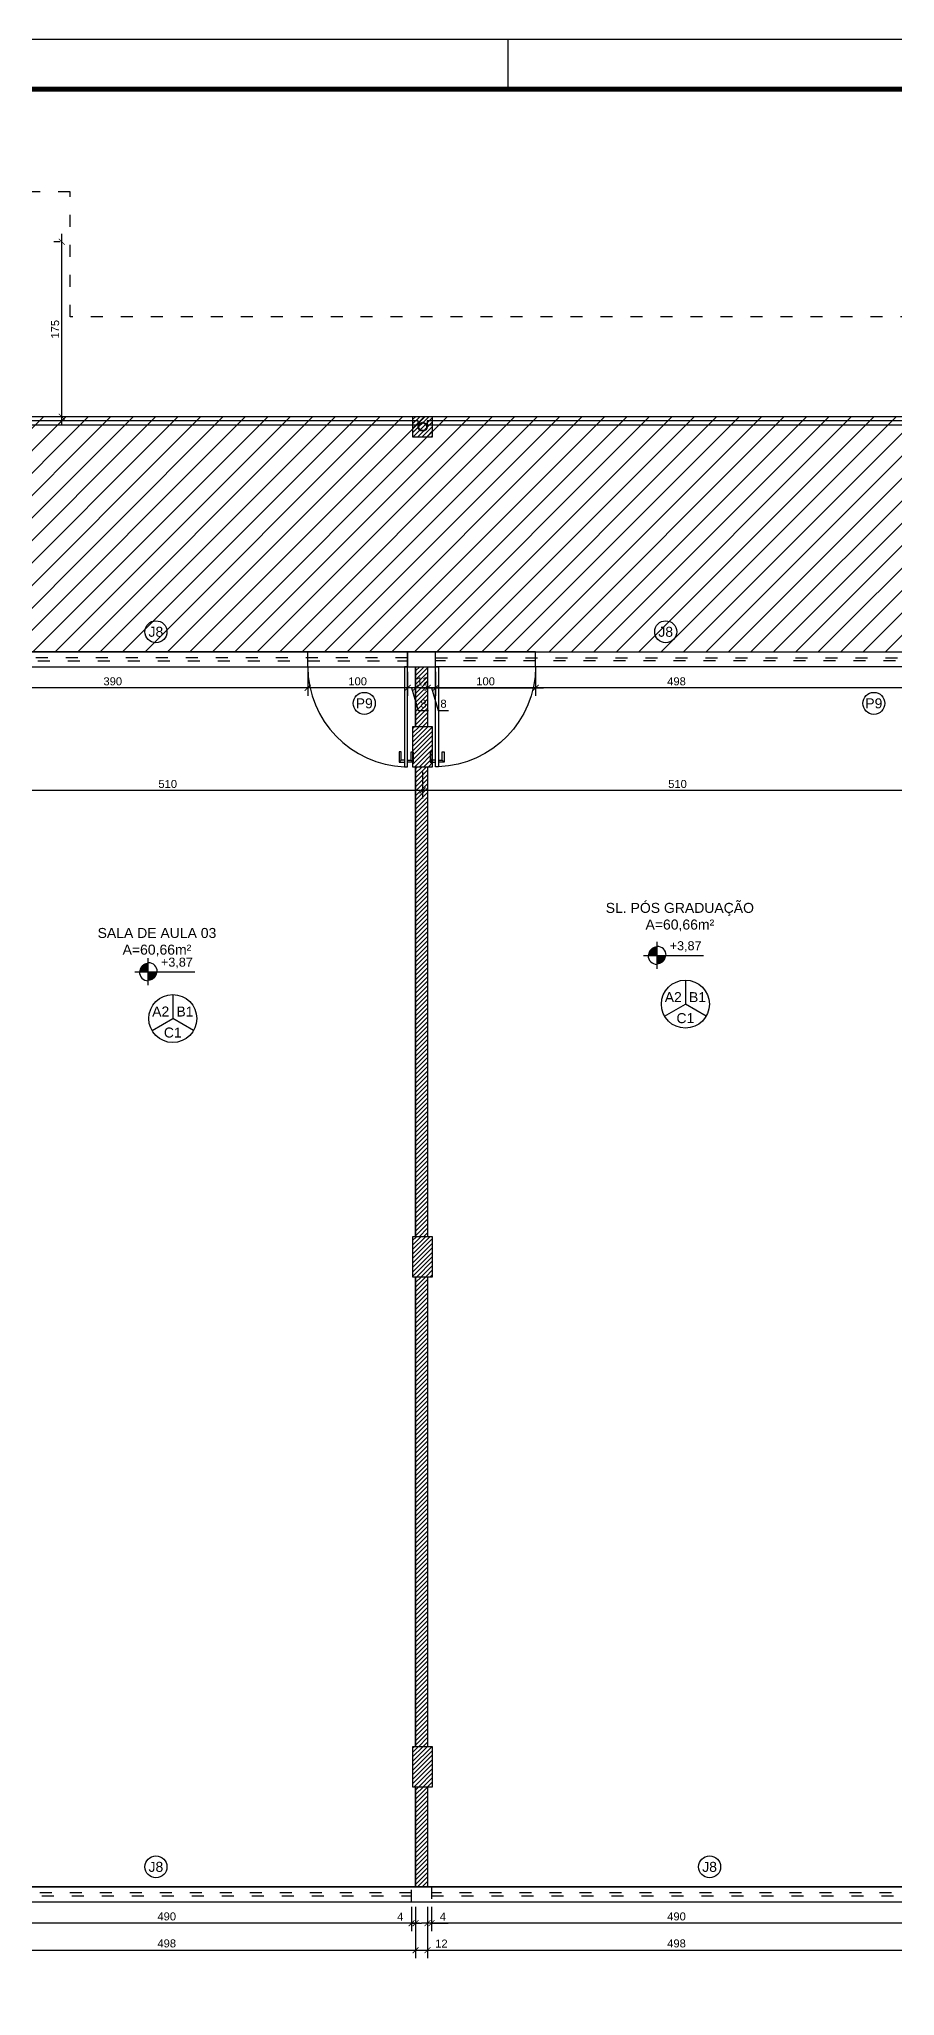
# Model space of a CAD drawing. Header units: millimetres. Extents: x 271 to 8721, y -7686 to -4716.
# Drawn here: x 1777 to 2633, y -6673 to -4716 of the extents above; entities that cross this region are included whole.
import ezdxf
from ezdxf.enums import TextEntityAlignment as Align

# ---------------------------------------------------------------- set-up
doc = ezdxf.new("R2010")
doc.units = ezdxf.units.MM
doc.linetypes.add('ACAD_ISO03W100', pattern=[30, 12, -18])
for name, color, linetype in [('3', 1, 'Continuous'), ('construir', 10, 'Continuous'), ('CONSTRUIR - CARTONADO', 161, 'Continuous'), ('COTA', 8, 'Continuous'), ('Esquadrias', 4, 'Continuous'), ('Estrutura', 49, 'Continuous'), ('Estrutura nova', 49, 'Continuous'), ('LEGENDA', 7, 'Continuous'), ('PAREDE', 5, 'Continuous'), ('PISO', 3, 'Continuous'), ('Projeções', 6, 'ACAD_ISO03W100'), ('SOLEIRA', 8, 'Continuous'), ('Texto', 7, 'Continuous'), ('VISTA 02', 1, 'Continuous')]:
    doc.layers.add(name, color=color, linetype=linetype)
doc.styles.add('ARIAL', font='Arial.ttf')
doc.dimstyles.new('COTA 50', dxfattribs={"dimscale": 0.5, "dimtxt": 16, "dimasz": 12, "dimexe": 16, "dimexo": 10, "dimgap": 5, "dimtad": 1, "dimrnd": 0.5, "dimtxsty": 'ARIAL', "dimblk": 'ARCHTICK', "dimcen": 2.5, "dimdle": 16, "dimclrd": 8, "dimclre": 8, "dimclrt": 7, "dimadec": 0, "dimazin": 0, "dimtfac": 1, "dimtmove": 1, "dimatfit": 3, "dimfxl": 1, "dimarcsym": 0})
pattern_1 = [(45, (-3697.115, -17436.7156), (-2.245064, 2.245064), [])]

# ---------------------------------------------------------------- blocks, each defined once
blk = doc.blocks.new('A1 SEM ABA')
at = {"layer": 'LEGENDA'}
blk.add_line((-129.5, 58.4), (-129.5, 59.4), dxfattribs=at)
blk.add_lwpolyline([(-169, 59.4), (0, 59.4), (0, 0), (-169, 0), (-169, 59.4)], close=True, dxfattribs=at)
at = {"layer": 'LEGENDA', "const_width": 0.1}
blk.add_lwpolyline([(-1, 58.4), (-1, 1), (-166.5, 1), (-166.5, 58.4)], close=True, dxfattribs=at)
blk = doc.blocks.new('P100')
for p, q in [((100, 0), (0, 0)), ((0, 0), (0, -3)), ((100, -3), (100, 0)), ((0, -3), (100, -3)), ((95.4, 0), (93.4, 0))]:
    blk.add_line(p, q)
at = {"color": 8}
for p, q in [((85, 3.4), (85, 5.5)), ((85, 5.5), (95.4, 5.5)), ((93.4, 3.4), (85, 3.4)), ((93.4, 3.4), (95.4, 5.5)), ((93.4, 0), (93.4, 3.4)), ((95.4, 5.5), (95.4, 0)), ((93.4, -6.4), (85, -6.4)), ((85, -6.4), (85, -8.5)), ((85, -8.5), (95.4, -8.5)), ((93.4, -3), (93.4, -6.4)), ((93.4, -6.4), (95.4, -8.5)), ((95.4, -8.5), (95.4, -3))]:
    blk.add_line(p, q, dxfattribs=at)
blk.add_arc((-0.7, 0.7), 100.7, 270.3729, 357.8825, dxfattribs=at)
blk = doc.blocks.new('_ArchTick')
at = {"layer": 'Texto', "color": 0, "const_width": 0.15}
blk.add_lwpolyline([(-0.5, -0.5), (0.5, 0.5)], dxfattribs=at)
blk = doc.blocks.new('*D35')
at = {"layer": 'COTA', "color": 8, "lineweight": -2, "transparency": 16777216}
for p, q in [((1655.7, -6584.1), (1655.7, -6635.3)), ((2153.7, -6584.1), (2153.7, -6635.3)), ((1647.7, -6627.3), (2161.7, -6627.3))]:
    blk.add_line(p, q, dxfattribs=at)
at = {"layer": 'Defpoints', "color": 0, "lineweight": -3, "transparency": 16777216}
for p in [(1655.7, -6579.1), (2153.7, -6579.1), (2153.7, -6627.3)]:
    blk.add_point(p, dxfattribs=at)
at = {"layer": 'COTA', "color": 8, "lineweight": -2, "transparency": 16777216, "xscale": 6, "yscale": 6, "zscale": 6, "rotation": 180}
blk.add_blockref('_ArchTick', (1655.7, -6627.3), dxfattribs=at)
at = {"layer": 'COTA', "color": 8, "lineweight": -2, "transparency": 16777216, "xscale": 6, "yscale": 6, "zscale": 6}
blk.add_blockref('_ArchTick', (2153.7, -6627.3), dxfattribs=at)
at = {"layer": 'COTA', "color": 7, "lineweight": -2, "transparency": 16777216, "insert": (1904.7, -6620.7), "char_height": 8, "attachment_point": 5, "style": 'ARIAL'}
blk.add_mtext('498', dxfattribs=at)
blk = doc.blocks.new('*D36')
at = {"layer": 'COTA', "color": 8, "lineweight": -2, "transparency": 16777216}
for p, q in [((2153.7, -6584.1), (2153.7, -6635.3)), ((2165.7, -6584.1), (2165.7, -6635.3)), ((2145.7, -6627.3), (2173.7, -6627.3)), ((2165.7, -6627.3), (2187.3, -6627.3))]:
    blk.add_line(p, q, dxfattribs=at)
at = {"layer": 'Defpoints', "color": 0, "lineweight": -3, "transparency": 16777216}
for p in [(2153.7, -6579.1), (2165.7, -6579.1), (2165.7, -6627.3)]:
    blk.add_point(p, dxfattribs=at)
at = {"layer": 'COTA', "color": 8, "lineweight": -2, "transparency": 16777216, "xscale": 6, "yscale": 6, "zscale": 6, "rotation": 180}
blk.add_blockref('_ArchTick', (2153.7, -6627.3), dxfattribs=at)
at = {"layer": 'COTA', "color": 8, "lineweight": -2, "transparency": 16777216, "xscale": 6, "yscale": 6, "zscale": 6}
blk.add_blockref('_ArchTick', (2165.7, -6627.3), dxfattribs=at)
at = {"layer": 'COTA', "color": 7, "lineweight": -2, "transparency": 16777216, "insert": (2179.5, -6620.8), "char_height": 8, "attachment_point": 5, "style": 'ARIAL'}
blk.add_mtext('12', dxfattribs=at)
blk = doc.blocks.new('*D37')
at = {"layer": 'COTA', "color": 8, "lineweight": -2, "transparency": 16777216}
for p, q in [((2165.7, -6584.1), (2165.7, -6635.3)), ((2663.7, -6584.1), (2663.7, -6635.3)), ((2157.7, -6627.3), (2671.7, -6627.3))]:
    blk.add_line(p, q, dxfattribs=at)
at = {"layer": 'Defpoints', "color": 0, "lineweight": -3, "transparency": 16777216}
for p in [(2165.7, -6579.1), (2663.7, -6579.1), (2663.7, -6627.3)]:
    blk.add_point(p, dxfattribs=at)
at = {"layer": 'COTA', "color": 8, "lineweight": -2, "transparency": 16777216, "xscale": 6, "yscale": 6, "zscale": 6, "rotation": 180}
blk.add_blockref('_ArchTick', (2165.7, -6627.3), dxfattribs=at)
at = {"layer": 'COTA', "color": 8, "lineweight": -2, "transparency": 16777216, "xscale": 6, "yscale": 6, "zscale": 6}
blk.add_blockref('_ArchTick', (2663.7, -6627.3), dxfattribs=at)
at = {"layer": 'COTA', "color": 7, "lineweight": -2, "transparency": 16777216, "insert": (2414.7, -6620.7), "char_height": 8, "attachment_point": 5, "style": 'ARIAL'}
blk.add_mtext('498', dxfattribs=at)
blk = doc.blocks.new('IND.ESQ.')
at = {"layer": 'Texto'}
blk.add_circle((0, 0), 5.5, dxfattribs=at)
at = {"layer": 'Texto', "style": 'ARIAL'}
blk.add_attdef('PP', text='', height=5, dxfattribs=at).set_placement((0, 0), align=Align.MIDDLE_CENTER)
blk = doc.blocks.new('A$C1DFB60F3')
at = {"layer": 'Texto', "color": 0, "linetype": 'ByBlock'}
for p, q in [((0, -13.5), (0, 13.5)), ((-13.5, 0), (46.5, 0))]:
    blk.add_line(p, q, dxfattribs=at)
at = {"layer": 'Texto', "color": 0, "linetype": 'ByBlock', "const_width": 9}
for points in [[(-4.5, 0, -0.414214), (0, 4.5, -0.618034)], [(0, -4.5, 0.414214), (4.5, 0, 0.618034)]]:
    blk.add_lwpolyline(points, format="xyb", dxfattribs=at)
at = {"layer": 'Texto', "color": 0, "linetype": 'ByBlock'}
for start, end in [(0, 90), (180, 270)]:
    blk.add_arc((0, 0), 9, start, end, dxfattribs=at)
at = {"layer": 'Texto', "color": 0, "linetype": 'ByBlock', "style": 'ARIAL'}
blk.add_attdef('0,00', (12.7, 5.1), '', height=9, dxfattribs=at)
blk = doc.blocks.new('PIZZA')
at = {"layer": 'Texto'}
for points in [[(0, 12), (0, 0)], [(-10.39, -6), (0, 0)], [(10.39, -6), (0, 0)]]:
    blk.add_lwpolyline(points, dxfattribs=at)
blk.add_circle((0, 0), 12, dxfattribs=at)
at = {"layer": 'Texto', "style": 'ARIAL'}
for tag, p in [('A1', (-6.06, 3.5)), ('B1', (6.06, 3.5)), ('C1', (0, -7))]:
    blk.add_attdef(tag, text='', height=5, dxfattribs=at).set_placement(p, align=Align.MIDDLE_CENTER)
blk = doc.blocks.new('*D177')
at = {"layer": 'COTA', "color": 8, "lineweight": -2, "transparency": 16777216}
for p, q in [((2165.7, -5349.1), (2165.7, -5373.2)), ((2173.7, -5349.1), (2173.7, -5373.2)), ((2157.7, -5365.2), (2181.7, -5365.2)), ((2169.7, -5365.2), (2176.4, -5387.7)), ((2176.4, -5387.7), (2186.7, -5387.7))]:
    blk.add_line(p, q, dxfattribs=at)
at = {"layer": 'Defpoints', "color": 0, "lineweight": -3, "transparency": 16777216}
for p in [(2165.7, -5344.1), (2173.7, -5344.1), (2173.7, -5365.2)]:
    blk.add_point(p, dxfattribs=at)
at = {"layer": 'COTA', "color": 8, "lineweight": -2, "transparency": 16777216, "xscale": 6, "yscale": 6, "zscale": 6, "rotation": 180}
blk.add_blockref('_ArchTick', (2165.7, -5365.2), dxfattribs=at)
at = {"layer": 'COTA', "color": 8, "lineweight": -2, "transparency": 16777216, "xscale": 6, "yscale": 6, "zscale": 6}
blk.add_blockref('_ArchTick', (2173.7, -5365.2), dxfattribs=at)
at = {"layer": 'COTA', "color": 7, "lineweight": -2, "transparency": 16777216, "insert": (2181.6, -5381.1), "char_height": 8, "attachment_point": 5, "style": 'ARIAL'}
blk.add_mtext('8', dxfattribs=at)
blk = doc.blocks.new('*D178')
at = {"layer": 'COTA', "color": 8, "lineweight": -2, "transparency": 16777216}
for p, q in [((2173.7, -5349.1), (2173.7, -5373.2)), ((2273.7, -5349.1), (2273.7, -5373.2)), ((2165.7, -5365.2), (2281.7, -5365.2))]:
    blk.add_line(p, q, dxfattribs=at)
at = {"layer": 'Defpoints', "color": 0, "lineweight": -3, "transparency": 16777216}
for p in [(2173.7, -5344.1), (2273.7, -5344.1), (2273.7, -5365.2)]:
    blk.add_point(p, dxfattribs=at)
at = {"layer": 'COTA', "color": 8, "lineweight": -2, "transparency": 16777216, "xscale": 6, "yscale": 6, "zscale": 6, "rotation": 180}
blk.add_blockref('_ArchTick', (2173.7, -5365.2), dxfattribs=at)
at = {"layer": 'COTA', "color": 8, "lineweight": -2, "transparency": 16777216, "xscale": 6, "yscale": 6, "zscale": 6}
blk.add_blockref('_ArchTick', (2273.7, -5365.2), dxfattribs=at)
at = {"layer": 'COTA', "color": 7, "lineweight": -2, "transparency": 16777216, "insert": (2223.7, -5358.7), "char_height": 8, "attachment_point": 5, "style": 'ARIAL'}
blk.add_mtext('100', dxfattribs=at)
blk = doc.blocks.new('*D179')
at = {"layer": 'COTA', "color": 8, "lineweight": -2, "transparency": 16777216}
for p, q in [((2165.7, -5349.1), (2165.7, -5373.2)), ((2663.7, -5349.1), (2663.7, -5373.2)), ((2671.7, -5365.2), (2157.7, -5365.2))]:
    blk.add_line(p, q, dxfattribs=at)
at = {"layer": 'Defpoints', "color": 0, "lineweight": -3, "transparency": 16777216}
for p in [(2165.7, -5344.1), (2663.7, -5344.1), (2165.7, -5365.2)]:
    blk.add_point(p, dxfattribs=at)
at = {"layer": 'COTA', "color": 8, "lineweight": -2, "transparency": 16777216, "xscale": 6, "yscale": 6, "zscale": 6, "rotation": 180}
blk.add_blockref('_ArchTick', (2165.7, -5365.2), dxfattribs=at)
at = {"layer": 'COTA', "color": 8, "lineweight": -2, "transparency": 16777216, "xscale": 6, "yscale": 6, "zscale": 6}
blk.add_blockref('_ArchTick', (2663.7, -5365.2), dxfattribs=at)
at = {"layer": 'COTA', "color": 7, "lineweight": -2, "transparency": 16777216, "insert": (2414.7, -5358.7), "char_height": 8, "attachment_point": 5, "style": 'ARIAL'}
blk.add_mtext('498', dxfattribs=at)
blk = doc.blocks.new('*D180')
at = {"layer": 'COTA', "color": 8, "lineweight": -2, "transparency": 16777216}
for p, q in [((2153.7, -5349.1), (2153.7, -5373.2)), ((2165.7, -5349.1), (2165.7, -5373.2)), ((2173.7, -5365.2), (2145.7, -5365.2))]:
    blk.add_line(p, q, dxfattribs=at)
at = {"layer": 'Defpoints', "color": 0, "lineweight": -3, "transparency": 16777216}
for p in [(2153.7, -5344.1), (2165.7, -5344.1), (2153.7, -5365.2)]:
    blk.add_point(p, dxfattribs=at)
at = {"layer": 'COTA', "color": 8, "lineweight": -2, "transparency": 16777216, "xscale": 6, "yscale": 6, "zscale": 6, "rotation": 180}
blk.add_blockref('_ArchTick', (2153.7, -5365.2), dxfattribs=at)
at = {"layer": 'COTA', "color": 8, "lineweight": -2, "transparency": 16777216, "xscale": 6, "yscale": 6, "zscale": 6}
blk.add_blockref('_ArchTick', (2165.7, -5365.2), dxfattribs=at)
at = {"layer": 'COTA', "color": 7, "lineweight": -2, "transparency": 16777216, "insert": (2160.7, -5358.7), "char_height": 8, "attachment_point": 5, "style": 'ARIAL'}
blk.add_mtext('12', dxfattribs=at)
blk = doc.blocks.new('*D181')
at = {"layer": 'COTA', "color": 8, "lineweight": -2, "transparency": 16777216}
for p, q in [((2145.7, -5349.1), (2145.7, -5373.2)), ((2153.7, -5349.1), (2153.7, -5373.2)), ((2161.7, -5365.2), (2137.7, -5365.2)), ((2149.7, -5365.2), (2156.4, -5387.7)), ((2156.4, -5387.7), (2166.7, -5387.7))]:
    blk.add_line(p, q, dxfattribs=at)
at = {"layer": 'Defpoints', "color": 0, "lineweight": -3, "transparency": 16777216}
for p in [(2145.7, -5344.1), (2153.7, -5344.1), (2145.7, -5365.2)]:
    blk.add_point(p, dxfattribs=at)
at = {"layer": 'COTA', "color": 8, "lineweight": -2, "transparency": 16777216, "xscale": 6, "yscale": 6, "zscale": 6, "rotation": 180}
blk.add_blockref('_ArchTick', (2145.7, -5365.2), dxfattribs=at)
at = {"layer": 'COTA', "color": 8, "lineweight": -2, "transparency": 16777216, "xscale": 6, "yscale": 6, "zscale": 6}
blk.add_blockref('_ArchTick', (2153.7, -5365.2), dxfattribs=at)
at = {"layer": 'COTA', "color": 7, "lineweight": -2, "transparency": 16777216, "insert": (2161.6, -5381.1), "char_height": 8, "attachment_point": 5, "style": 'ARIAL'}
blk.add_mtext('8', dxfattribs=at)
blk = doc.blocks.new('*D182')
at = {"layer": 'COTA', "color": 8, "lineweight": -2, "transparency": 16777216}
for p, q in [((2045.7, -5349.1), (2045.7, -5373.2)), ((2145.7, -5349.1), (2145.7, -5373.2)), ((2153.7, -5365.2), (2037.7, -5365.2))]:
    blk.add_line(p, q, dxfattribs=at)
at = {"layer": 'Defpoints', "color": 0, "lineweight": -3, "transparency": 16777216}
for p in [(2045.7, -5344.1), (2145.7, -5344.1), (2045.7, -5365.2)]:
    blk.add_point(p, dxfattribs=at)
at = {"layer": 'COTA', "color": 8, "lineweight": -2, "transparency": 16777216, "xscale": 6, "yscale": 6, "zscale": 6, "rotation": 180}
blk.add_blockref('_ArchTick', (2045.7, -5365.2), dxfattribs=at)
at = {"layer": 'COTA', "color": 8, "lineweight": -2, "transparency": 16777216, "xscale": 6, "yscale": 6, "zscale": 6}
blk.add_blockref('_ArchTick', (2145.7, -5365.2), dxfattribs=at)
at = {"layer": 'COTA', "color": 7, "lineweight": -2, "transparency": 16777216, "insert": (2095.7, -5358.7), "char_height": 8, "attachment_point": 5, "style": 'ARIAL'}
blk.add_mtext('100', dxfattribs=at)
blk = doc.blocks.new('*D183')
at = {"layer": 'COTA', "color": 8, "lineweight": -2, "transparency": 16777216}
for p, q in [((1655.7, -5349.1), (1655.7, -5373.2)), ((2045.7, -5349.1), (2045.7, -5373.2)), ((2053.7, -5365.2), (1647.7, -5365.2))]:
    blk.add_line(p, q, dxfattribs=at)
at = {"layer": 'Defpoints', "color": 0, "lineweight": -3, "transparency": 16777216}
for p in [(1655.7, -5344.1), (2045.7, -5344.1), (1655.7, -5365.2)]:
    blk.add_point(p, dxfattribs=at)
at = {"layer": 'COTA', "color": 8, "lineweight": -2, "transparency": 16777216, "xscale": 6, "yscale": 6, "zscale": 6, "rotation": 180}
blk.add_blockref('_ArchTick', (1655.7, -5365.2), dxfattribs=at)
at = {"layer": 'COTA', "color": 8, "lineweight": -2, "transparency": 16777216, "xscale": 6, "yscale": 6, "zscale": 6}
blk.add_blockref('_ArchTick', (2045.7, -5365.2), dxfattribs=at)
at = {"layer": 'COTA', "color": 7, "lineweight": -2, "transparency": 16777216, "insert": (1850.7, -5358.7), "char_height": 8, "attachment_point": 5, "style": 'ARIAL'}
blk.add_mtext('390', dxfattribs=at)
blk = doc.blocks.new('*D206')
at = {"layer": 'COTA', "color": 8, "lineweight": -2, "transparency": 16777216}
for p, q in [((2169.7, -6584.1), (2169.7, -6608.3)), ((2659.7, -6584.1), (2659.7, -6608.3)), ((2667.7, -6600.3), (2161.7, -6600.3))]:
    blk.add_line(p, q, dxfattribs=at)
at = {"layer": 'Defpoints', "color": 0, "lineweight": -3, "transparency": 16777216}
for p in [(2169.7, -6579.1), (2659.7, -6579.1), (2169.7, -6600.3)]:
    blk.add_point(p, dxfattribs=at)
at = {"layer": 'COTA', "color": 8, "lineweight": -2, "transparency": 16777216, "xscale": 6, "yscale": 6, "zscale": 6, "rotation": 180}
blk.add_blockref('_ArchTick', (2169.7, -6600.3), dxfattribs=at)
at = {"layer": 'COTA', "color": 8, "lineweight": -2, "transparency": 16777216, "xscale": 6, "yscale": 6, "zscale": 6}
blk.add_blockref('_ArchTick', (2659.7, -6600.3), dxfattribs=at)
at = {"layer": 'COTA', "color": 7, "lineweight": -2, "transparency": 16777216, "insert": (2414.7, -6593.7), "char_height": 8, "attachment_point": 5, "style": 'ARIAL'}
blk.add_mtext('490', dxfattribs=at)
blk = doc.blocks.new('*D207')
at = {"layer": 'COTA', "color": 8, "lineweight": -2, "transparency": 16777216}
for p, q in [((1659.7, -6584.1), (1659.7, -6608.3)), ((2149.7, -6584.1), (2149.7, -6608.3)), ((2157.7, -6600.3), (1651.7, -6600.3))]:
    blk.add_line(p, q, dxfattribs=at)
at = {"layer": 'Defpoints', "color": 0, "lineweight": -3, "transparency": 16777216}
for p in [(1659.7, -6579.1), (2149.7, -6579.1), (1659.7, -6600.3)]:
    blk.add_point(p, dxfattribs=at)
at = {"layer": 'COTA', "color": 8, "lineweight": -2, "transparency": 16777216, "xscale": 6, "yscale": 6, "zscale": 6, "rotation": 180}
blk.add_blockref('_ArchTick', (1659.7, -6600.3), dxfattribs=at)
at = {"layer": 'COTA', "color": 8, "lineweight": -2, "transparency": 16777216, "xscale": 6, "yscale": 6, "zscale": 6}
blk.add_blockref('_ArchTick', (2149.7, -6600.3), dxfattribs=at)
at = {"layer": 'COTA', "color": 7, "lineweight": -2, "transparency": 16777216, "insert": (1904.7, -6593.7), "char_height": 8, "attachment_point": 5, "style": 'ARIAL'}
blk.add_mtext('490', dxfattribs=at)
blk = doc.blocks.new('*D255')
at = {"layer": 'COTA', "color": 8, "lineweight": -2, "transparency": 16777216}
for p, q in [((2149.7, -6584.1), (2149.7, -6608.3)), ((2153.7, -6589.1), (2153.7, -6608.3)), ((2149.7, -6600.3), (2133.2, -6600.3)), ((2149.7, -6600.3), (2153.7, -6600.3)), ((2153.7, -6600.3), (2159.7, -6600.3))]:
    blk.add_line(p, q, dxfattribs=at)
at = {"layer": 'Defpoints', "color": 0, "lineweight": -3, "transparency": 16777216}
for p in [(2149.7, -6579.1), (2153.7, -6584.1), (2153.7, -6600.3)]:
    blk.add_point(p, dxfattribs=at)
at = {"layer": 'COTA', "color": 8, "lineweight": -2, "transparency": 16777216, "xscale": 6, "yscale": 6, "zscale": 6}
blk.add_blockref('_ArchTick', (2149.7, -6600.3), dxfattribs=at)
at = {"layer": 'COTA', "color": 8, "lineweight": -2, "transparency": 16777216, "xscale": 6, "yscale": 6, "zscale": 6, "rotation": 180}
blk.add_blockref('_ArchTick', (2153.7, -6600.3), dxfattribs=at)
at = {"layer": 'COTA', "color": 7, "lineweight": -2, "transparency": 16777216, "insert": (2138.4, -6593.8), "char_height": 8, "attachment_point": 5, "style": 'ARIAL'}
blk.add_mtext('4', dxfattribs=at)
blk = doc.blocks.new('*D256')
at = {"layer": 'COTA', "color": 8, "lineweight": -2, "transparency": 16777216}
for p, q in [((2165.7, -6589.1), (2165.7, -6608.3)), ((2169.7, -6584.1), (2169.7, -6608.3)), ((2165.7, -6600.3), (2159.7, -6600.3)), ((2169.7, -6600.3), (2165.7, -6600.3)), ((2169.7, -6600.3), (2186.2, -6600.3))]:
    blk.add_line(p, q, dxfattribs=at)
at = {"layer": 'Defpoints', "color": 0, "lineweight": -3, "transparency": 16777216}
for p in [(2165.7, -6584.1), (2169.7, -6579.1), (2165.7, -6600.3)]:
    blk.add_point(p, dxfattribs=at)
at = {"layer": 'COTA', "color": 8, "lineweight": -2, "transparency": 16777216, "xscale": 6, "yscale": 6, "zscale": 6}
blk.add_blockref('_ArchTick', (2165.7, -6600.3), dxfattribs=at)
at = {"layer": 'COTA', "color": 8, "lineweight": -2, "transparency": 16777216, "xscale": 6, "yscale": 6, "zscale": 6, "rotation": 180}
blk.add_blockref('_ArchTick', (2169.7, -6600.3), dxfattribs=at)
at = {"layer": 'COTA', "color": 7, "lineweight": -2, "transparency": 16777216, "insert": (2181, -6593.8), "char_height": 8, "attachment_point": 5, "style": 'ARIAL'}
blk.add_mtext('4', dxfattribs=at)
blk = doc.blocks.new('*D271')
at = {"layer": 'COTA', "color": 8, "lineweight": -2, "transparency": 16777216}
for p, q in [((2160.7, -5449.1), (2160.7, -5475.8)), ((2670.7, -5449.1), (2670.7, -5475.8)), ((2678.7, -5467.8), (2152.7, -5467.8))]:
    blk.add_line(p, q, dxfattribs=at)
at = {"layer": 'Defpoints', "color": 0, "lineweight": -3, "transparency": 16777216}
for p in [(2160.7, -5444.1), (2670.7, -5444.1), (2160.7, -5467.8)]:
    blk.add_point(p, dxfattribs=at)
at = {"layer": 'COTA', "color": 8, "lineweight": -2, "transparency": 16777216, "xscale": 6, "yscale": 6, "zscale": 6, "rotation": 180}
blk.add_blockref('_ArchTick', (2160.7, -5467.8), dxfattribs=at)
at = {"layer": 'COTA', "color": 8, "lineweight": -2, "transparency": 16777216, "xscale": 6, "yscale": 6, "zscale": 6}
blk.add_blockref('_ArchTick', (2670.7, -5467.8), dxfattribs=at)
at = {"layer": 'COTA', "color": 7, "lineweight": -2, "transparency": 16777216, "insert": (2415.7, -5461.3), "char_height": 8, "attachment_point": 5, "style": 'ARIAL'}
blk.add_mtext('510', dxfattribs=at)
blk = doc.blocks.new('*D272')
at = {"layer": 'COTA', "color": 8, "lineweight": -2, "transparency": 16777216}
for p, q in [((1650.7, -5449.1), (1650.7, -5475.8)), ((2160.7, -5449.1), (2160.7, -5475.8)), ((2168.7, -5467.8), (1642.7, -5467.8))]:
    blk.add_line(p, q, dxfattribs=at)
at = {"layer": 'Defpoints', "color": 0, "lineweight": -3, "transparency": 16777216}
for p in [(1650.7, -5444.1), (2160.7, -5444.1), (1650.7, -5467.8)]:
    blk.add_point(p, dxfattribs=at)
at = {"layer": 'COTA', "color": 8, "lineweight": -2, "transparency": 16777216, "xscale": 6, "yscale": 6, "zscale": 6, "rotation": 180}
blk.add_blockref('_ArchTick', (1650.7, -5467.8), dxfattribs=at)
at = {"layer": 'COTA', "color": 8, "lineweight": -2, "transparency": 16777216, "xscale": 6, "yscale": 6, "zscale": 6}
blk.add_blockref('_ArchTick', (2160.7, -5467.8), dxfattribs=at)
at = {"layer": 'COTA', "color": 7, "lineweight": -2, "transparency": 16777216, "insert": (1905.7, -5461.3), "char_height": 8, "attachment_point": 5, "style": 'ARIAL'}
blk.add_mtext('510', dxfattribs=at)
blk = doc.blocks.new('*D345')
at = {"layer": 'COTA', "color": 8, "lineweight": -2, "transparency": 16777216}
for p, q in [((1798.2, -4919.1), (1791.7, -4919.1)), ((1799.7, -5102.1), (1799.7, -4911.1)), ((1798.2, -5094.1), (1791.7, -5094.1))]:
    blk.add_line(p, q, dxfattribs=at)
at = {"layer": 'Defpoints', "color": 0, "lineweight": -3, "transparency": 16777216}
for p in [(1799.7, -4919.1), (1803.2, -4919.1), (1803.2, -5094.1)]:
    blk.add_point(p, dxfattribs=at)
at = {"layer": 'COTA', "color": 8, "lineweight": -2, "transparency": 16777216, "xscale": 6, "yscale": 6, "zscale": 6}
for p, rotation in [((1799.7, -4919.1), 90), ((1799.7, -5094.1), 270)]:
    blk.add_blockref('_ArchTick', p, dxfattribs=dict(at, rotation=rotation))
at = {"layer": 'COTA', "color": 7, "lineweight": -2, "transparency": 16777216, "insert": (1793.1, -5006.6), "char_height": 8, "attachment_point": 5, "rotation": 90, "style": 'ARIAL'}
blk.add_mtext('175', dxfattribs=at)

msp = doc.modelspace()

# ---------------------------------------------------------------- hatches: boundary and pattern name
at = {"layer": 'construir'}
h = msp.add_hatch(dxfattribs=at)
h.set_pattern_fill('ANSI31', color=256, scale=5, angle=180, style=0)
h.set_pattern_definition([(-135, (30607.291, 19309.159), (11.22532, -11.22532), [])])
h.paths.add_polyline_path([(1758.214, -5094.093), (1758.214, -4919.093), (633.214, -4919.093), (633.214, -5329.093), (6731.214, -5329.093), (6731.214, -5339.093), (7056.214, -5339.093), (7056.214, -5094.093), (5665.714, -5094.093), (5665.714, -4864.093), (4380.714, -4864.093), (4380.714, -5094.093)])
h = msp.add_hatch(dxfattribs=at)
h.set_pattern_fill('ANSI31', color=256, style=0)
h.set_pattern_definition([(45, (-3724.3615, -17473.5864), (-2.245064, 2.245064), [])])
h.paths.add_polyline_path([(2150.714, -5114.093), (2170.714, -5114.093), (2170.714, -5094.093), (2150.714, -5094.093)])
h = msp.add_hatch(dxfattribs=at)
h.set_pattern_fill('ANSI31', color=256, style=0)
h.set_pattern_definition(pattern_1)
h.paths.add_polyline_path([(2150.714, -5444.093), (2170.714, -5444.093), (2170.714, -5404.093), (2150.714, -5404.093)])
h = msp.add_hatch(dxfattribs=at)
h.set_pattern_fill('ANSI31', color=256, style=0)
h.set_pattern_definition(pattern_1)
h.paths.add_polyline_path([(2150.714, -5954.093), (2170.714, -5954.093), (2170.714, -5914.093), (2150.714, -5914.093)])
h = msp.add_hatch(dxfattribs=at)
h.set_pattern_fill('ANSI31', color=256, style=0)
h.set_pattern_definition(pattern_1)
h.paths.add_polyline_path([(2150.714, -6464.093), (2170.714, -6464.093), (2170.714, -6424.093), (2150.714, -6424.093)])
at = {"layer": 'CONSTRUIR - CARTONADO'}
h = msp.add_hatch(dxfattribs=at)
h.set_pattern_fill('ANSI31', color=256, style=0)
h.set_pattern_definition([(45, (2155.7136, -5409.0926), (-2.24506, 2.24506), [])])
h.paths.add_polyline_path([(2165.714, -5344.093), (2153.714, -5344.093), (2153.714, -5404.093), (2165.714, -5404.093)])
h = msp.add_hatch(dxfattribs=at)
h.set_pattern_fill('ANSI31', color=256, style=0)
h.set_pattern_definition([(45, (2155.7136, -6104.0926), (-2.245064, 2.245064), [])])
h.paths.add_polyline_path([(2165.714, -5444.093), (2153.714, -5444.093), (2153.714, -5914.093), (2165.714, -5914.093)])
h = msp.add_hatch(dxfattribs=at)
h.set_pattern_fill('ANSI31', color=256, style=0)
h.set_pattern_definition([(45, (2155.7136, -6564.0926), (-2.245064, 2.245064), [])])
h.paths.add_polyline_path([(2165.714, -6424.093), (2153.714, -6424.093), (2153.714, -6464.093), (2165.714, -6464.093)], flags=17)
h.paths.add_polyline_path([(2165.714, -5954.093), (2153.714, -5954.093), (2153.714, -6564.093), (2165.714, -6564.093)])

# ---------------------------------------------------------------- linework, layer by layer
at = {"layer": '3', "linetype": 'Continuous'}
for radius in [4.445, 3.895]:
    msp.add_circle((2160.714, -5104.093), radius, dxfattribs=at)
at = {"layer": 'construir'}
msp.add_lwpolyline([(1145.714, -6564.093), (1655.714, -6564.093), (2165.714, -6564.093), (2671.255, -6564.093), (2671.255, -6564.093), (3177.811, -6564.093), (3695.714, -6564.093), (3695.714, -6564.093), (4205.714, -6564.093), (4715.714, -6564.093), (5228.214, -6564.093), (5228.214, -6464.093)], dxfattribs=at)
at = {"layer": 'CONSTRUIR - CARTONADO'}
for points in [[(2153.714, -5344.093), (2165.714, -5344.093), (2165.714, -5404.093), (2153.714, -5404.093)], [(2153.714, -5444.093), (2165.714, -5444.093), (2165.714, -5914.093), (2153.714, -5914.093)]]:
    msp.add_lwpolyline(points, close=True, dxfattribs=at)
for points in [[(2153.714, -6424.093), (2153.714, -5954.093), (2165.714, -5954.093), (2165.714, -6424.093)], [(2165.714, -6464.093), (2165.714, -6564.093), (2153.714, -6564.093), (2153.714, -6464.093)]]:
    msp.add_lwpolyline(points, dxfattribs=at)
at = {"layer": 'Esquadrias'}
for p, q in [((2145.714, -5344.093), (2145.714, -5329.093)), ((2173.714, -5344.093), (2173.714, -5329.093))]:
    msp.add_line(p, q, dxfattribs=at)
at = {"layer": 'Esquadrias', "linetype": 'ACAD_ISO03W100'}
for points in [[(2145.714, -5329.093), (1655.714, -5329.093), (1655.714, -5344.093), (2145.714, -5344.093)], [(2145.714, -5335.093), (1655.714, -5335.093), (1655.714, -5338.093), (2145.714, -5338.093)], [(2173.714, -5329.093), (2663.714, -5329.093), (2663.714, -5344.093), (2173.714, -5344.093)], [(2173.714, -5335.093), (2663.714, -5335.093), (2663.714, -5338.093), (2173.714, -5338.093)]]:
    msp.add_lwpolyline(points, dxfattribs=at)
for points in [[(2149.714, -6564.093), (1659.714, -6564.093), (1659.714, -6579.093), (2149.714, -6579.093)], [(1659.714, -6573.093), (2149.714, -6573.093), (2149.714, -6570.093), (1659.714, -6570.093)], [(2659.714, -6564.093), (2169.714, -6564.093), (2169.714, -6579.093), (2659.714, -6579.093)], [(2169.714, -6573.093), (2659.714, -6573.093), (2659.714, -6570.093), (2169.714, -6570.093)]]:
    msp.add_lwpolyline(points, close=True, dxfattribs=at)
at = {"layer": 'Estrutura', "linetype": 'Continuous'}
msp.add_lwpolyline([(2150.714, -5114.093), (2170.714, -5114.093), (2170.714, -5094.093), (2150.714, -5094.093), (2150.714, -5114.093)], dxfattribs=at)
at = {"layer": 'Estrutura nova', "linetype": 'Continuous'}
for points in [[(2150.714, -5444.093), (2170.714, -5444.093), (2170.714, -5404.093), (2150.714, -5404.093), (2150.714, -5444.093)], [(2150.714, -5954.093), (2170.714, -5954.093), (2170.714, -5914.093), (2150.714, -5914.093), (2150.714, -5954.093)], [(2150.714, -6464.093), (2170.714, -6464.093), (2170.714, -6424.093), (2150.714, -6424.093), (2150.714, -6464.093)]]:
    msp.add_lwpolyline(points, dxfattribs=at)
at = {"layer": 'PAREDE'}
for p, q in [((5228.214, -6564.093), (648.214, -6564.093)), ((633.214, -6579.093), (5243.214, -6579.093))]:
    msp.add_line(p, q, dxfattribs=at)
for points in [[(2045.714, -5344.093), (2045.714, -5329.093), (1635.714, -5329.093), (1635.714, -5344.093)], [(2145.714, -5344.093), (2173.714, -5344.093), (2173.714, -5329.093), (2145.714, -5329.093)], [(2273.714, -5344.093), (2273.714, -5329.093), (3065.714, -5329.093), (3065.714, -5344.093)]]:
    msp.add_lwpolyline(points, close=True, dxfattribs=at)
for points in [[(2153.714, -5344.093), (2153.714, -5404.093)], [(2165.714, -5344.093), (2165.714, -5404.093)], [(2153.714, -5444.093), (2153.714, -5914.093)], [(2165.714, -5444.093), (2165.714, -5914.093)], [(2153.714, -5954.093), (2153.714, -6424.093)], [(2165.714, -5954.093), (2165.714, -6424.093)], [(2153.714, -6464.093), (2153.714, -6564.093)], [(2165.714, -6464.093), (2165.714, -6564.093)]]:
    msp.add_lwpolyline(points, dxfattribs=at)
at = {"layer": 'PISO'}
for p, q in [((4380.714, -5094.093), (803.214, -5094.093)), ((633.214, -5329.093), (5243.214, -5329.093))]:
    msp.add_line(p, q, dxfattribs=at)
at = {"layer": 'Projeções'}
msp.add_lwpolyline([(7056.214, -5339.093), (7056.214, -5094.093), (7056.214, -4994.093), (5715.714, -4994.093), (5715.714, -4814.093), (4330.714, -4814.093), (4330.714, -4994.093), (1808.214, -4994.093, 0), (1808.214, -4994.093), (1808.214, -4869.093, 0), (1808.214, -4869.093), (553.214, -4869.093)], format="xyb", dxfattribs=at)
at = {"layer": 'SOLEIRA'}
for points in [[(2145.714, -5329.093), (2045.714, -5329.093)], [(2273.714, -5329.093), (2173.714, -5329.093)], [(2045.714, -5344.093), (2145.714, -5344.093)], [(2273.714, -5344.093), (2173.714, -5344.093)]]:
    msp.add_lwpolyline(points, dxfattribs=at)
at = {"layer": 'VISTA 02'}
for points in [[(2156.269, -5098.093), (1655.159, -5098.093), (1655.159, -5102.093), (2156.269, -5102.093)], [(2666.269, -5098.093), (2165.159, -5098.093), (2165.159, -5102.093), (2666.269, -5102.093)]]:
    msp.add_lwpolyline(points, close=True, dxfattribs=at)

# ---------------------------------------------------------------- block references
at = {"layer": 'Esquadrias', "rotation": 270}
msp.add_blockref('P100', (2145.714, -5344.093), dxfattribs=at)
at = {"layer": 'Esquadrias', "xscale": -1, "rotation": 90.00000000000001}
msp.add_blockref('P100', (2173.714, -5344.093), dxfattribs=at)
at = {"layer": 'LEGENDA', "xscale": 49.99999999947613, "yscale": 49.99999999947613, "zscale": 49.99999999947613}
msp.add_blockref('A1 SEM ABA', (8721.25, -7686.485), dxfattribs=at)
at = {"layer": 'LEGENDA', "xscale": 2, "yscale": 2, "zscale": 2}
for p, values in [((1893.875, -5309.093), {'PP': 'J8'}), ((2403.875, -5309.093), {'PP': 'J8'}), ((2102.312, -5380.658), {'PP': 'P9'}), ((2612.108, -5380.658), {'PP': 'P9'}), ((1893.875, -6544.093), {'PP': 'J8'}), ((2447.785, -6544.093), {'PP': 'J8'})]:
    msp.add_blockref('IND.ESQ.', p, dxfattribs=at).add_auto_attribs(values)
at = {"layer": 'LEGENDA'}
for p in [(1886.274, -5649.025), (2395.214, -5632.637)]:
    msp.add_blockref('A$C1DFB60F3', p, dxfattribs=at).add_auto_attribs({'0,00': '+3,87'})
at = {"layer": 'Texto', "xscale": 2, "yscale": 2, "zscale": 2}
for p in [(1910.794, -5695.825), (2423.562, -5681.433)]:
    msp.add_blockref('PIZZA', p, dxfattribs=at).add_auto_attribs({'C1': 'C1', 'B1': 'B1', 'A1': 'A2'})

# ---------------------------------------------------------------- texts
at = {"layer": 'Texto', "char_height": 10, "attachment_point": 2, "style": 'ARIAL'}
for s, insert, width in [('SL. PÓS GRADUAÇÃO A=60,66m²', (2418.041, -5580.172), 157.59209), ('SALA DE AULA 03 A=60,66m²', (1894.919, -5605.258), 118.80628)]:
    msp.add_mtext(s, dxfattribs=dict(at, insert=insert, width=width))

# ---------------------------------------------------------------- dimensions: what is measured, and where the dimension line sits
at = {"layer": 'COTA'}
for base, p1, p2, angle, picture, middle in [((1799.701, -4919.093), (1803.214, -5094.093), (1803.214, -4919.093), 90, '*D345', (1793.117, -5006.593)), ((2173.714, -5365.243), (2165.714, -5344.093), (2173.714, -5344.093), 180, '*D177', (2178.939, -5381.077)), ((2273.714, -5365.243), (2173.714, -5344.093), (2273.714, -5344.093), 180, '*D178', (2223.714, -5358.658))]:
    dim = msp.add_linear_dim(base=base, p1=p1, p2=p2, angle=angle, dimstyle='COTA 50', dxfattribs=at)
    dim.commit()
    dim.dimension.update_dxf_attribs({"geometry": picture, "text_midpoint": middle})
for base, p1, p2, picture, middle in [((1655.714, -5365.243), (2045.714, -5344.093), (1655.714, -5344.093), '*D183', (1850.714, -5358.655)), ((2045.714, -5365.243), (2145.714, -5344.093), (2045.714, -5344.093), '*D182', (2095.714, -5358.658)), ((2145.714, -5365.243), (2153.714, -5344.093), (2145.714, -5344.093), '*D181', (2158.939, -5381.077)), ((2165.714, -5365.243), (2663.714, -5344.093), (2165.714, -5344.093), '*D179', (2414.714, -5358.658)), ((1650.714, -5467.848), (2160.714, -5444.093), (1650.714, -5444.093), '*D272', (1905.714, -5461.263)), ((2160.714, -5467.848), (2670.713, -5444.093), (2160.714, -5444.093), '*D271', (2415.714, -5461.263)), ((2153.714, -6627.281), (1655.714, -6579.093), (2153.714, -6579.093), '*D35', (1904.714, -6620.697)), ((1659.714, -6600.305), (2149.714, -6579.093), (1659.714, -6579.093), '*D207', (1904.714, -6593.72)), ((2663.714, -6627.281), (2165.714, -6579.093), (2663.714, -6579.093), '*D37', (2414.714, -6620.697)), ((2169.714, -6600.305), (2659.714, -6579.093), (2169.714, -6579.093), '*D206', (2414.714, -6593.72))]:
    dim = msp.add_linear_dim(base=base, p1=p1, p2=p2, dimstyle='COTA 50', dxfattribs=at)
    dim.commit()
    dim.dimension.update_dxf_attribs({"geometry": picture, "text_midpoint": middle})
for base, p1, p2, picture, middle in [((2153.714, -5365.243), (2165.714, -5344.093), (2153.714, -5344.093), '*D180', (2160.714, -5365.243)), ((2153.714, -6600.305), (2149.714, -6579.093), (2153.714, -6584.093), '*D255', (2138.447, -6600.305)), ((2165.714, -6627.281), (2153.714, -6579.093), (2165.714, -6579.093), '*D36', (2179.526, -6627.281)), ((2165.714, -6600.305), (2169.714, -6579.093), (2165.714, -6584.093), '*D256', (2180.98, -6600.305))]:
    dim = msp.add_linear_dim(base=base, p1=p1, p2=p2, dimstyle='COTA 50', dxfattribs=at)
    dim.commit()
    dim.dimension.update_dxf_attribs({"geometry": picture, "text_midpoint": middle, "dimtype": 160})

doc.saveas('drawing.dxf')
